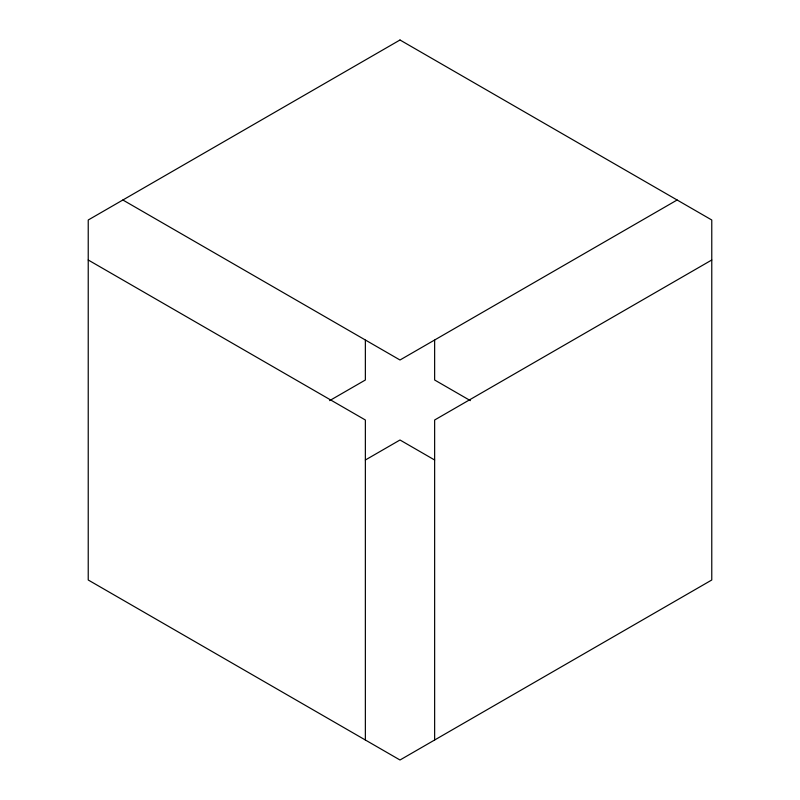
<?xml version="1.0" encoding="UTF-8"?>
<svg xmlns="http://www.w3.org/2000/svg" width="800" height="800" viewBox="0 0 800 800"><rect width="100%" height="100%" fill="white"/><g stroke="black" fill="none" stroke-linecap="round" stroke-linejoin="round"><path stroke-width="1.2" d="M329.64 400.63L365.36 380L365.36 340.16M677.13 200L400 360L122.87 200M365.36 460L400 440L434.64 460M711.77 260L434.64 420L434.64 740M470.36 400.63L434.64 380L434.64 340.16M88.23 260L365.36 420L365.36 740M400 40L88.23 220L88.23 580L400 760L711.77 580L711.77 220L400 40"/></g></svg>
